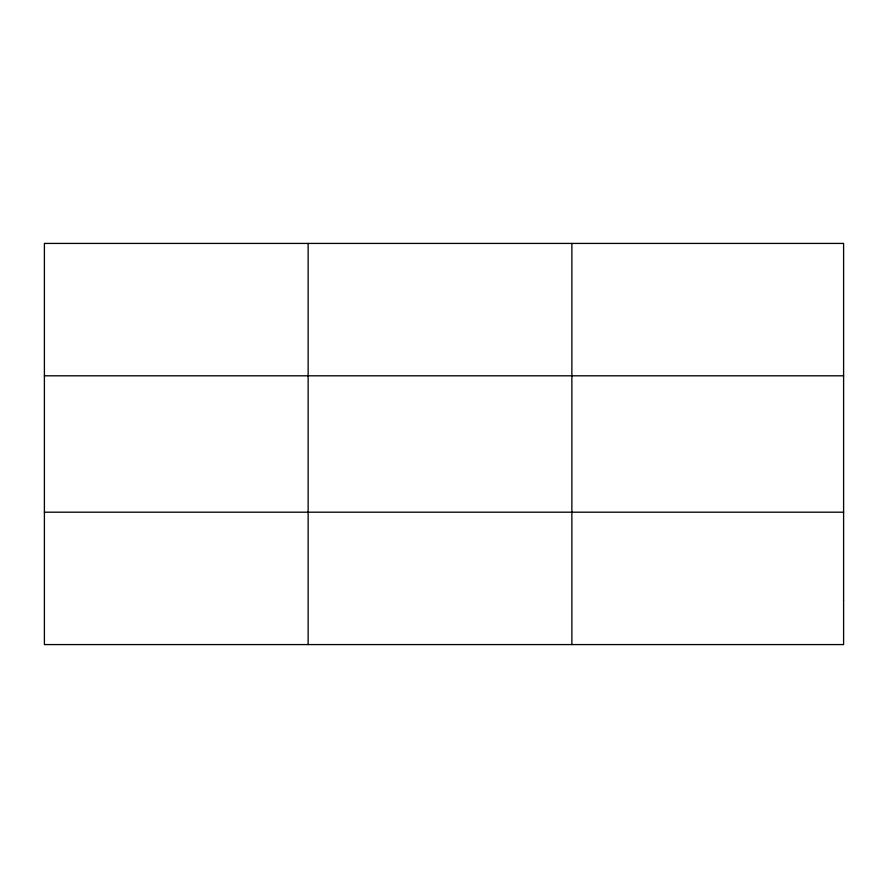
<?xml version="1.0" encoding="UTF-8"?>
<svg xmlns="http://www.w3.org/2000/svg" width="888" height="888" viewBox="0 0 888 888"><rect width="100%" height="100%" fill="white"/><g stroke="black" fill="none" stroke-linecap="round" stroke-linejoin="round"><path stroke-width="1.33" d="M308.136 243.423L308.136 644.577M571.872 243.423L571.872 644.577M44.4 375.802L843.6 375.802M44.4 512.198L843.6 512.198M843.6 600.455L843.6 644.577L44.4 644.577L44.4 243.423L843.6 243.423L843.6 600.455"/></g></svg>
